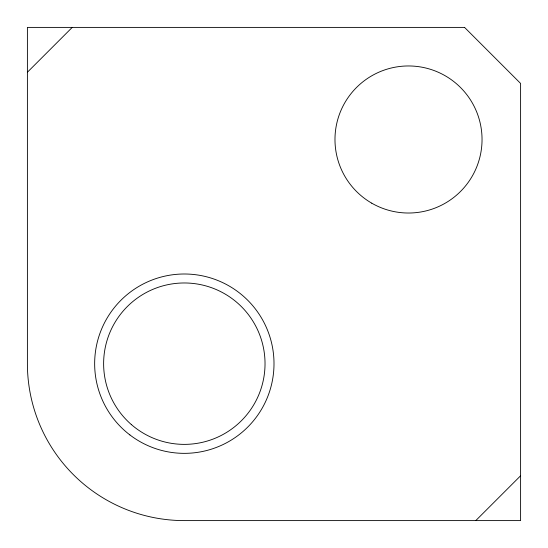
<?xml version="1.0" encoding="UTF-8"?>
<svg xmlns="http://www.w3.org/2000/svg" width="548" height="548" viewBox="0 0 548 548"><rect width="100%" height="100%" fill="white"/><g stroke="black" fill="none" stroke-linecap="round" stroke-linejoin="round"><path stroke-width="0.82" d="M27.4 72.233L72.233 27.4M475.767 520.6L520.6 475.767M464.553 27.4L27.4 27.4L27.4 363.673A156.927 156.927 0 0 0 184.327 520.6L520.6 520.6L520.6 83.447L464.553 27.4M371.743 203.171A73.535 73.535 0 0 0 482.041 139.493A73.535 73.535 0 0 0 371.743 75.809A73.535 73.535 0 0 0 371.743 203.171M131.294 424.508A80.707 80.707 0 0 0 263.526 379.182A80.707 80.707 0 0 0 158.16 287.33A80.707 80.707 0 0 0 131.294 424.508M129.883 434.927A89.673 89.673 0 0 0 273.26 375.195A89.673 89.673 0 0 0 149.837 280.898A89.673 89.673 0 0 0 129.883 434.927"/></g></svg>
